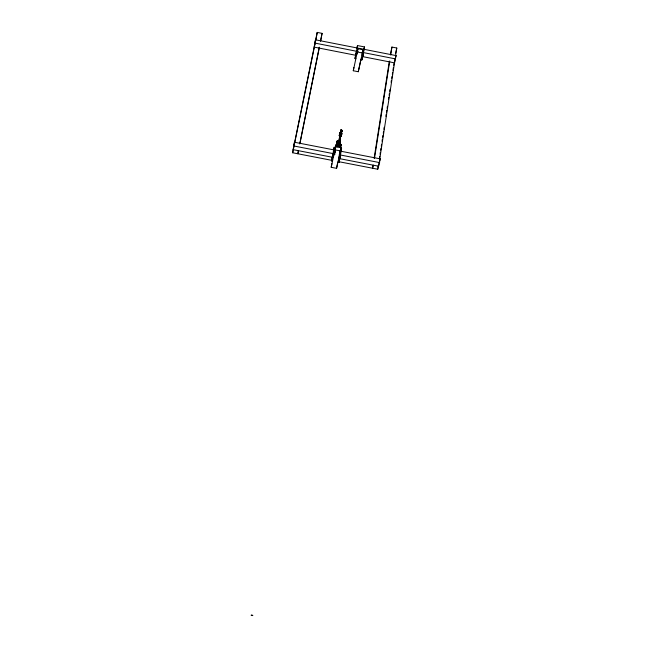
<?xml version="1.0" encoding="UTF-8"?>
<svg xmlns="http://www.w3.org/2000/svg" width="648" height="648" viewBox="0 0 648 648"><rect width="100%" height="100%" fill="white"/><g stroke="black" fill="none" stroke-linecap="round" stroke-linejoin="round"><path stroke-width="0.97" d="M337.73 144.95L339.317 145.938L336.247 145.346L337.122 140.972L340.192 141.604L339.139 145.8L339.398 144.553M340.079 143.718L339.746 145.33L339.836 144.796M339.115 145.557L340.022 142.625L339.584 142.868M340.451 131.261C340.508 132.33 340.889 132.127 341.342 133.367C340.127 132.719 340.054 136.121 340.484 133.618C343.643 131.989 340.022 128.952 340.905 131.617M340.443 132.2C341.407 132.314 340.767 136.355 341.626 130.41M340.913 145.306L340.548 143.994L340.249 145.581L340.937 145.452L340.97 144.707L340.767 146.084L340.897 144.682L340.913 145.176M339.916 143.338C341.828 141.709 338.653 140.924 338.718 140.503M340.791 136.534L341.431 135.383L340.257 135.027L340.54 132.054M339.414 135.926C342.671 137.165 339.722 135.124 339.69 135.691C341.415 135.837 339.325 131.479 341.334 132.492C339.398 137.303 343.221 131.147 340.516 132.241C339.925 134.444 341.998 131.884 341.512 133.156C338.799 134.055 341.237 130.499 341.569 133.067M340.735 131.018C340.281 131.196 342.946 131.447 340.524 131.601L340.791 130.361L341.221 130.451L340.378 132.629L341.415 133.188L341.707 130.572L340.978 132.872L341.415 132.378L341.415 133.261L341.391 132.241L340.119 135.756L339.285 135.594L339.763 133.075L339.285 135.594M340.411 142.981L340.281 143.573L340.411 141.855L339.082 141.345L340.006 141.564L340.07 140.94L338.726 140.729L340.2 141.078L339.317 144.941L338.799 144.966L339.455 145.67L340.451 141.936L339.682 141.41L340.079 140.802L338.766 140.681M341.464 132.378C341.261 134.039 339.787 131.528 340.451 134.014M340.856 130.75C339.779 136.282 343.165 126.36 341.14 133.472C341.221 132.241 339.763 133.026 340.799 130.588M341.553 133.099L340.573 132.273L340.281 134.752L340.346 132.767M339.884 141.961L340.095 141.013L338.669 140.859L338.831 140.341L339.916 140.308L339.957 141.11M341.399 132.459L341.026 133.642L340.362 133.31L341.415 133.188L340.475 133.221L340.208 134.695M340.411 135.643L340.84 136.218L339.884 136.153L339.981 135.667L341.415 135.554L339.852 134.881L341.051 135.238L341.358 133.593L340.824 133.966M339.941 144.496L339.244 147.12L340.062 143.734L340.095 144.253M341.739 130.11L341.666 131.892L341.909 130.58L341.48 130.499L341.115 132.062L341.715 131.431L340.475 131.131L341.018 131.414L340.386 133.35L341.261 133.464L341.852 130.337L340.961 133.998L341.31 130.653L341.771 131.22L340.67 130.928C342.97 128.814 339.503 133.545 341.415 133.229M341.334 133.326C340.783 132.848 339.738 132.062 340.556 133.464C340.022 131.803 342.436 133.132 340.354 133.221C342.104 133.99 340.403 131.698 340.767 132.467C340.305 131.576 339.981 135.894 340.735 133.31C340.84 132.289 340.88 134.274 341.01 133.059C341.229 131.528 340.087 134.735 341.593 132.962M340.54 132.281L340.508 133.788L341.221 130.451C340.119 132.824 342.403 131.35 341.14 131.398C341.245 132.386 342.144 129.381 341.18 132.038M337.122 140.972L336.733 143.119C341.877 145.087 338.961 142.633 339.69 144.569M341.577 132.419L340.791 133.107L341.812 130.532M341.472 132.257C340.184 134.76 342.403 130.766 340.945 133.998M339.406 145.76L336.336 144.974L336.668 143.216M339.755 144.245L339.431 143.799M340.816 133.812L341.196 133.383M340.232 134.185C340.257 134.006 340.597 135.367 339.665 134.403M341.059 134.152L340.637 134.914L341.188 133.707L340.33 132.84L341.156 132.532L340.556 132.37L341.593 132.678L340.467 132.638L341.261 133.18M341.059 132.184C342.241 131.179 341.034 130.88 340.646 131.05M341.366 131.398L341.642 130.604M341.366 131.9L341.423 130.685L341.132 132.314M341.123 135.14C339.26 134.954 342.954 130.523 340.322 133.002C341.391 132.638 341.261 134.006 341.245 131.763M335.332 151.081L335.17 151.94L335.34 151.268M341.658 134.071L341.82 133.358L341.496 135.189C338.799 133.893 338.523 136.299 341.237 136.023M340.386 142.285L340.127 142.633L340.143 142.114M336.563 144.455L337.535 140.681L340.07 140.94L339.787 141.499M340.265 134.995C341.545 134.403 338.677 135.108 340.718 135.902M341.213 132.37C339.147 134.087 342.654 132.176 340.735 132.767C341.634 133.034 341.018 132.913 341.277 132.37M335.21 151.77L335.34 151.122L335.105 152.069M340.767 134.849L340.889 134.249L340.532 135.869L340.905 133.423L341.277 134.638M341.415 130.75L340.929 131.981L341.196 130.888L340.71 130.645M337.357 141.888L337.535 140.681M341.075 132.743C340.087 132.419 341.302 133.844 341.383 132.152M340.654 132.071L340.378 133.302L340.872 133.763M339.374 144.269L339.625 143.046C341.123 142.665 339.228 143.313 339.447 144.318M340.265 147.371C341.731 143.419 338.945 146.262 339.933 144.544M341.277 132.435C339.787 133.545 341.901 131.9 340.322 132.921C340.184 132.265 341.65 133.423 340.467 132.322C341.415 133.31 341.221 132.97 340.735 132.97C341.423 130.718 340.88 136.38 341.31 130.653M340.338 144.844C340.71 145.144 340.799 142.609 340.54 145.355M341.269 145.573C341.067 145.824 340.961 145.517 341.48 145.719M341.01 132.362L341.002 133.124M340.273 143.888L340.289 145.355M340.726 135.108C340.751 134.492 340.305 131.382 341.172 132.613M339.641 146.367L339.998 144.82L339.844 146.513L337.284 145.209L337.041 145.994L335.939 145.784L336.166 144.674L337.284 144.804M339.665 133.65L339.593 134.298L339.649 133.723M340.646 149.558L340.403 149.396M341.488 135.108L341.277 135.999L341.804 133.423L341.099 136.096M339.609 134.104L339.609 134.428M336.247 145.346L336.474 144.391L339.552 144.99L338.928 146.764L339.155 145.962M341.496 132.638L340.378 133.034L341.431 132.767L340.378 132.621L340.581 133.294L340.808 132.289M340.322 133.172L341.01 130.135L339.827 135.651L340.394 133.14L340.313 133.925M339.131 145.889L339.309 144.569L339.317 145.938M340.07 134.954L340.67 134.914L340.338 134.436M339.892 142.479L339.9 142.034L339.876 142.568M339.212 140.689L340.062 141.337L339.017 140.673M341.715 130.92L341.334 131.204M340.427 134.031L340.411 133.488L340.791 133.763M340.872 144.407L340.621 145.743L340.54 145.306M334.741 149.008L334.409 150.701L334.562 149.818M341.277 130.766L340.775 133.269L341.285 132.986M334.174 151.624L334.084 151.972M340.718 135.934C341.14 134.695 339.989 134.476 340.897 134.541M340.305 134.8L341.132 134.914C341.569 132.791 341.059 135.562 340.945 133.812M337.819 146.407L338.054 145.241C337.705 148.586 336.353 144.212 339.058 146.165C338.734 147.404 338.985 145.857 337.462 146.78M340.062 134.128L340.184 133.439M340.305 143.573L339.09 143.338M340.2 134.573C340.467 135.092 342.144 132.621 340.921 135.019M334.409 154.151L334.546 153.195M339.989 140.875L339.892 141.556M340.986 132.702C340.832 131.909 340.07 133.909 341.334 133.472M334.708 153.446A2.122 1.742 12.6 0 0 334.595 154.346C335.097 153.333 333.841 154.718 334.814 154.313L334.23 154.54L334.773 153.787M336.612 146.772L337.041 145.573L335.939 145.784M336.879 143.832L336.458 144.48M337.592 144.496C338.394 143.767 339.584 145.128 337.746 144.156L337.754 144.447M339.811 144.974L339.9 146.237M336.887 144.026C337.049 144.658 337.284 139.134 337.308 144.164M340.5 133.407L340.273 133.877L340.751 133.472M337.713 141.329L338.499 141.264L338.199 140.875M337.017 146.796L337.325 145.711M337.94 145.865C339.358 145.063 336.822 145.614 337.203 146.78A0.867 0.51 10.2 0 1 337.778 146.221A0.867 0.51 10.2 0 1 338.831 146.699L338.896 146.772M340.151 144.771L339.463 146.27L339.844 146.513M339.009 146.715C340.921 144.221 334.822 147.347 338.369 145.419M340.986 134.719L341.326 135.999L341.674 134.355M340.022 134.347L340.168 133.618L339.998 135.043M339.382 145.865C339.414 141.499 341.431 145.654 336.612 143.532M340.16 144.536L339.56 145.687L339.925 145.168M340.265 144.139L340.151 144.593M340.038 145.201L339.617 145.363M336.377 144.99L337.762 145.484M339.763 143.71L339.39 144.091L339.819 142.358M340.799 133.472L341.075 132.573M340.038 145.306C339.949 145.16 339.925 146.351 337.422 144.731M341.294 133.618L341.188 134.16M332.27 160.429L292.661 152.766L294.459 142.244L334.903 150.077M294.038 145.039L294.459 142.244M334.36 154.337L334.49 153.544M337.948 142.341L337.203 143.832M339.204 145.913L339.285 145.5L338.985 146.764L337.114 146.399L337.989 146.748M340.03 145.363L340.224 143.945M338.167 161.571L377.744 169.233L378.359 165.24M379.436 158.242L379.744 156.249M380.052 154.248L380.36 152.248M380.668 150.255L380.975 148.254M381.283 146.254L381.591 144.261M382.045 141.264L382.352 139.263M382.66 137.263L382.968 135.27M383.276 133.269L383.584 131.277M383.891 129.276L384.199 127.275M385.884 116.292L386.192 114.291M386.5 112.29L386.807 110.298M387.115 108.297L387.423 106.296M388.5 99.306L388.808 97.313M389.116 95.313L389.424 93.312M389.731 91.319L390.031 89.319M391.109 82.328L391.416 80.328M391.724 78.327L392.032 76.334M392.34 74.334L392.648 72.333M392.955 70.34L393.417 67.343M393.725 65.343L394.033 63.342M395.564 53.355L396.779 48.017L391.927 47.069L390.42 54.408M379.088 163.239L378.635 166.22L339.325 158.606M379.396 161.255L395.102 58.944M395.555 55.963L396.779 48.017M377.744 169.233L380.263 158.865L339.827 151.033M362.767 56.651L394.494 62.864L396.09 55.607L315.503 39.803L314.183 47.126L356.513 55.428M334.514 153.382L334.344 154.386M373.029 165.232L372.56 168.229L373.418 165.208M374.131 158.242L389.318 61.398M374.512 158.258L389.748 60.969M390.687 55.007L391.927 47.069M339.609 140.721L340.079 140.778L340.718 136.112M340.354 145.371L340.37 144.966M314.855 43.861L315.503 39.803M316.661 35.818L317.204 32.4L322.072 33.356L320.703 40.735M298.364 150.676L297.869 153.77L298.469 150.798M341.188 135.732L339.674 135.286M337.033 143.338L338.167 142.528M341.358 132.791L340.67 132.994L341.375 132.945M339.876 144.828L340.127 144.342M340.038 144.569L340.119 144.148L340.07 144.812M340.378 145.241L340.427 144.674M336.514 144.115L336.644 143.338M337.357 142.803L337.713 141.053M339.366 135.797L339.544 134.719M340.273 144.107L340.168 144.666M337.187 142.204C336.928 144.099 337.43 139.976 337.657 141.612M339.868 143.216L340.257 142.892L339.836 143.321M334.757 148.878L334.627 149.648M336.474 144.391L337.163 143.305M340.232 136.445C338.151 136.493 340.492 133.423 339.406 135.578M340.913 130.677L340.694 131.487M341.221 134.501L341.237 135.116M339.366 145.654C338.402 144.496 339.26 146.254 339.908 144.634M341.593 132.208L340.467 131.909L341.593 132.208L341.852 130.945M362.467 52.715L362.038 55.193L362.969 55.38L364.443 46.915L357.494 45.554L356.894 48.284M353.873 67.497L353.29 70.754L358.287 71.734L363.107 49.702L357.988 48.697L357.372 51.516M361.009 59.713L361.94 59.891L363.998 49.313M340.459 133.658L340.516 133.286M339.495 146.626L339.244 147.072L339.495 146.359M358.287 71.734L360.985 59.09M337.163 145.306L336.976 146.351L337.284 144.86L336.166 144.674M341.083 133.909L340.581 134.8M340.411 134.841L340.403 134.217M340.006 142.706L336.903 142.196M331.881 163.596L331.209 167.297L336.571 168.334L337.665 162.689M357.51 50.884L356.918 54.189L355.987 54.003L354.999 58.531L355.93 58.717M353.29 70.754L357.988 48.697M339.56 154.321L338.896 158.063L339.9 158.258L341.593 148.676L341.213 150.352M336.571 168.334L341.18 147.177L335.688 146.116L331.209 167.297M337.964 162.203L338.953 162.389L340.451 155.002M334.255 154.605L334.457 153.479M334.805 152.013L335.024 150.798L334.7 152.28M337.187 145.897L337.122 146.416M337.203 147.031L337.462 146.035L338.993 146.505M339.52 136.274L339.665 135.667M339.09 139.62L339.431 137.741M339.034 140.341L340.046 136.185M340.775 132.103L340.37 133.156M340.799 131.666L340.994 129.665L340.403 133.269M340.702 131.455L340.945 130.256M338.288 146.497L338.515 145.33L339.568 145.192M340.921 132.095L340.492 133.148M337.786 145.144C340.168 144.318 338.515 147.371 338.888 145.476M341.682 129.803L341.261 131.917L341.415 130.937M340.88 135.067L339.916 135.027M339.487 145.371L339.552 144.877L339.422 145.5L336.328 144.86M340.062 142.236L339.892 142.835M340.411 138.907L340.581 137.967M340.961 136.558L341.148 135.659M354.999 58.531L356.457 51.241M355.987 54.003L357.494 45.554M332.554 161.149L331.557 160.963L333.023 153.568M331.557 160.963L334.19 147.242L336.037 147.606M334.06 152.264L334.19 151.519L335.51 151.883M334.125 153.293L333.453 157.01L332.456 156.816M334.66 150.449L334.789 150.733M334.668 150.814L334.757 150.385M335.688 146.116L335.008 149.882L340.516 150.944M337.292 143.224L336.952 144.933L338.434 145.314M337.786 140.576L337.681 141.191A10.976 6.48 10.2 0 1 339.39 141.442L340.006 141.539L337.73 141.313M337.349 146.075L339.39 146.764M341.358 133.01L340.419 132.945L341.14 131.933M340.629 131.155L340.97 131.763M341.091 134.517L339.9 134.395M341.326 133.78L341.051 135.238M341.431 135.335L341.31 135.254M337.284 141.774L337.187 142.39L337.325 141.742M339.503 134.93L339.908 134.914M339.503 135.529L339.617 134.784M340.678 131.269L341.18 130.945M336.839 142.536L340.33 143.427M340.508 134.573L340.937 134.006M337.017 143.427L336.758 144.739L337.219 144.86M340.646 132.176L340.686 133.034L341.196 132.5M337.843 144.464L338.029 144.172M338.199 144.617L338.394 144.091M340.937 131.909L341.156 130.815M341.156 131.358L340.84 131.771M299.757 143.775L319.286 47.158M320.476 41.245L322.072 33.356M299.87 143.856L319.302 47.677M337.13 142.73L337.292 142.455M340.686 133.974L340.808 133.391M339.366 145.014L339.633 144.941M317.204 32.4L293.139 149.664L333.226 157.424M292.661 152.766L315.236 42.752M315.641 40.775L316.459 36.806M340.516 134.363L340.548 134.792M339.746 146.497L339.552 147.404M338.07 144.585L338.183 144.042M338.418 144.658L338.531 144.107M337.705 144.318L338.75 144.156M341.447 131.933L341.553 131.228M338.75 145.436L338.977 146.424L337.543 146.124M339.382 144.156L337.535 141.92L338.28 142.544A12.037 5.67 54.8 0 1 339.017 143.224L339.123 143.321M333.647 149.753L334.19 147.242M335.283 151.373L335.389 150.927M337.705 145.687L338.71 146.011L337.746 145.646M341.172 133.448L341.496 130.783M340.062 140.981L339.714 140.673M339.949 141.369L339.941 140.899M339.212 145.192L339.552 144.763M337.519 141.596L337.551 141.191M362.467 52.52L363.107 49.702M339.422 154.937L341.18 147.177M363.82 49.645L364.443 46.915M361.94 59.891L362.969 55.38M338.953 162.389L339.9 158.258M339.593 144.172L339.633 144.593M340.354 132.824L341.018 132.848M395.653 57.194L396.09 55.607M338.774 142.981L339.39 143.937M379.469 161.587L380.263 158.865M339.406 147.25L339.933 145.484M337.997 143.621L338.888 143.184L338.021 143.686M339.22 141.313L338.24 141.118M341.893 130.661L340.775 130.442L340.411 132.581L340.889 132.702L340.37 132.743L340.767 132.451M340.751 133.261L340.621 133.78M340.362 142.333L340.305 141.912M336.839 145.662L337.227 146.521M334.23 154.54L334.741 153.39M339.495 145.168L336.425 144.609M340.224 142.973L340.346 143.224M339.925 135.691L340.062 135.748M338.815 146.051L338.175 145.743M338.888 143.184L338.11 143.718M339.042 145.346L338.288 145.192M340.338 132.921L340.678 132.937M339.422 135.635L341.034 135.716L340.265 135.683M338.783 140.729L339.593 140.681M336.725 146.278L337.316 146.002M339.09 140.657L338.726 140.94L339.682 140.754M338.224 145.816L337.746 145.727M336.984 145.233L337.098 145.201A6.602 3.839 -62 0 0 337.632 144.917L337.495 144.836M339.916 142.179L339.916 142.179A0.923 0.551 10.1 0 0 339.941 141.264A0.923 0.551 10.1 0 0 338.54 141.24M341.69 130.718L341.585 131.139M337.567 146.456L337.851 146.57M341.067 135.95L340.548 135.724M339.868 143.095L339.528 143.062M251.278 615.025L252.769 615.3M251.221 615.325L252.712 615.6M340.548 131.495L340.994 131.641M337.041 141.41L340.119 142.009M293.698 145.954L334.222 153.803M339.171 154.759L379.696 162.608M314.831 43.076L358.158 51.573M362.102 52.342L395.58 58.911M357.396 52.01L362.532 53.015M338.021 146.586L337.171 146.294M339.957 140.503L339.139 140.349L339.212 140.94M338.669 144.139L338.629 144.698L338.661 144.139"/></g></svg>
